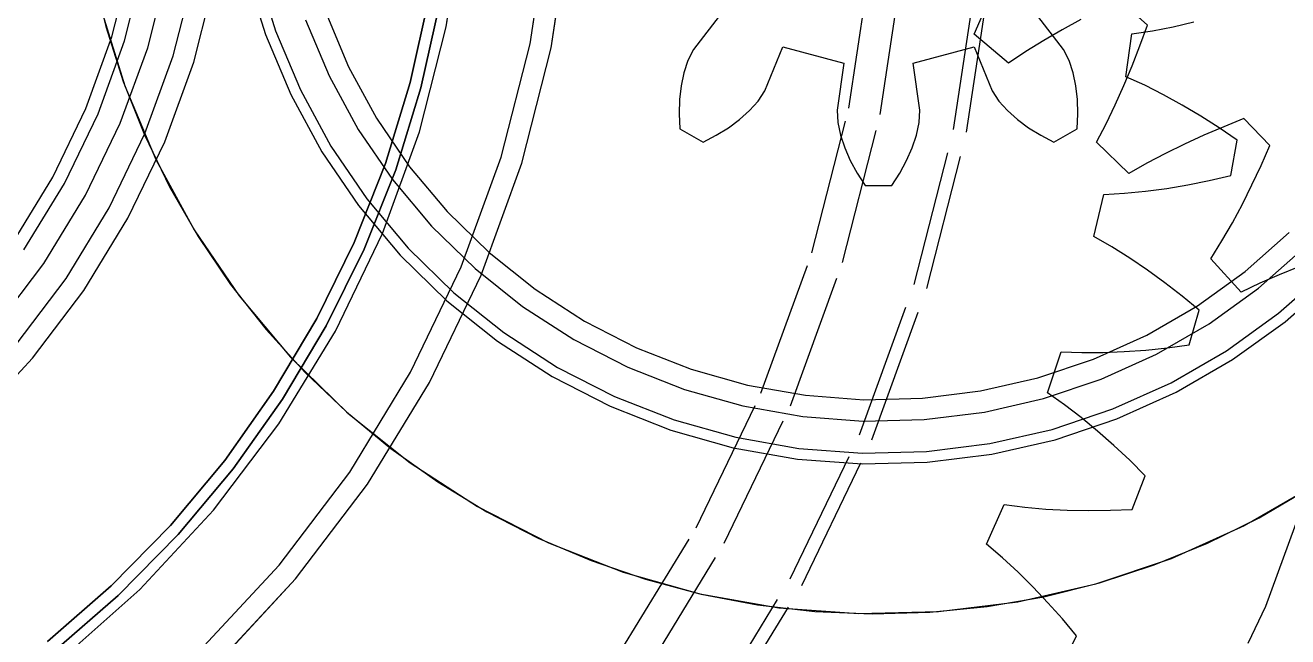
# Model space of a CAD drawing. Header units: millimetres. Extents: x -9 to 234, y -53 to 196.
# Drawn here: x 31.27 to 43.08, y 137.99 to 143.7 of the extents above; entities that cross this region are included whole.
import ezdxf

# ---------------------------------------------------------------- set-up
doc = ezdxf.new("R2010")
doc.units = ezdxf.units.MM
doc.linetypes.add('DASHED', pattern=[1.524, 1.27, -0.254])
doc.layers.add('HIDDEN', color=8, linetype='DASHED')
doc.layers.add('VISIBLE', color=7, linetype='CONTINUOUS')

msp = doc.modelspace()

# ---------------------------------------------------------------- linework, layer by layer
at = {"layer": 'HIDDEN'}
for points in [[(31.47901, 137.94101), (32.07613, 138.46077), (32.63003, 139.02635), (33.13722, 139.63417), (33.59448, 140.2804), (33.99892, 140.96093), (34.34798, 141.67146), (34.63945, 142.40748), (34.87149, 143.16436), (35.04261, 143.93728), (35.15176, 144.72136), (35.19822, 145.51163), (35.18171, 146.3031), (35.10233, 147.09075), (34.96058, 147.86959), (34.75737, 148.63471), (34.49397, 149.38124), (34.17206, 150.10448), (33.79367, 150.79983), (33.3612, 151.4629), (32.87738, 152.08949), (32.34528, 152.67563), (31.76827, 153.21762), (31.15, 153.71202)], [(31.53877, 137.84793), (32.1421, 138.37179), (32.70194, 138.94188), (33.21478, 139.55461), (33.67737, 140.2061), (34.0868, 140.89224), (34.44049, 141.60872), (34.73619, 142.35101), (34.97206, 143.11442), (35.14659, 143.89415), (35.25869, 144.68526), (35.30765, 145.48278), (35.29317, 146.28167), (35.21533, 147.07689), (35.07462, 147.86342), (34.87194, 148.6363), (34.60856, 149.39066), (34.28614, 150.12174), (33.90671, 150.82493), (33.47268, 151.49578), (32.98678, 152.13008), (32.45206, 152.72381), (31.87192, 153.27323), (31.25, 153.77487)], [(12.59526, 131.36043), (14.0859, 130.17169), (15.6875, 129.13726), (17.38413, 128.26745), (19.15894, 127.57089), (20.99429, 127.0545), (22.87193, 126.72343), (24.7732, 126.58094), (26.67921, 126.62848), (28.57102, 126.86555), (30.42982, 127.28981), (32.23715, 127.89704), (33.97503, 128.6812), (35.6262, 129.6345), (37.17424, 130.74747), (38.60378, 132.00905), (39.9006, 133.40669), (41.05182, 134.9265), (42.04599, 136.55339), (42.87323, 138.27118), (43.52533, 140.06281), (43.9958, 141.91046), (44.27996, 143.79576), (44.375, 145.7)], [(12.59526, 131.36043), (14.0859, 130.17169), (15.6875, 129.13726), (17.38413, 128.26745), (19.15894, 127.57089), (20.99429, 127.0545), (22.87193, 126.72343), (24.7732, 126.58094), (26.67921, 126.62848), (28.57102, 126.86555), (30.42982, 127.28981), (32.23715, 127.89704), (33.97503, 128.6812), (35.6262, 129.6345), (37.17424, 130.74747), (38.60378, 132.00905), (39.9006, 133.40669), (41.05182, 134.9265), (42.04599, 136.55339), (42.87323, 138.27118), (43.52533, 140.06281), (43.9958, 141.91046), (44.27996, 143.79576), (44.375, 145.7)], [(25.82916, 137.97167), (26.59577, 138.06774), (27.34901, 138.23966), (28.08139, 138.48573), (28.78563, 138.80349), (29.45473, 139.1898), (30.08205, 139.64081), (30.66134, 140.15203), (31.18684, 140.7184), (31.65335, 141.33427), (32.05622, 141.99353), (32.39144, 142.68963), (32.65569, 143.41565), (32.84634, 144.16437), (32.96149, 144.92835), (33, 145.7)], [(25.82916, 137.97167), (26.59577, 138.06774), (27.34901, 138.23966), (28.08139, 138.48573), (28.78563, 138.80349), (29.45473, 139.1898), (30.08205, 139.64081), (30.66134, 140.15203), (31.18684, 140.7184), (31.65335, 141.33427), (32.05622, 141.99353), (32.39144, 142.68963), (32.65569, 143.41565), (32.84634, 144.16437), (32.96149, 144.92835), (33, 145.7)], [(26.6305, 137.87078), (27.40318, 138.04714), (28.15446, 138.29955), (28.87687, 138.62552), (29.56324, 139.02179), (30.20674, 139.48444), (30.80098, 140.00886), (31.34005, 140.58984), (31.8186, 141.22161), (32.23186, 141.89788), (32.57574, 142.61194), (32.8468, 143.3567), (33.04237, 144.12474), (33.16049, 144.90844), (33.2, 145.7)], [(26.6305, 137.87078), (27.40318, 138.04714), (28.15446, 138.29955), (28.87687, 138.62552), (29.56324, 139.02179), (30.20674, 139.48444), (30.80098, 140.00886), (31.34005, 140.58984), (31.8186, 141.22161), (32.23186, 141.89788), (32.57574, 142.61194), (32.8468, 143.3567), (33.04237, 144.12474), (33.16049, 144.90844), (33.2, 145.7)], [(30.99533, 140.87909), (31.44679, 141.4751), (31.83666, 142.1131), (32.16107, 142.78674), (32.4168, 143.48934), (32.60129, 144.2139), (32.71273, 144.95324), (32.75, 145.7)], [(30.99533, 140.87909), (31.44679, 141.4751), (31.83666, 142.1131), (32.16107, 142.78674), (32.4168, 143.48934), (32.60129, 144.2139), (32.71273, 144.95324), (32.75, 145.7)], [(31.15761, 141.67226), (31.52928, 142.28048), (31.83855, 142.92269), (32.08235, 143.5925), (32.25823, 144.28326), (32.36447, 144.98809), (32.4, 145.7)], [(31.26028, 141.60226), (31.63842, 142.22105), (31.95306, 142.87442), (32.20109, 143.55587), (32.38003, 144.25863), (32.48812, 144.97572), (32.52426, 145.7)], [(31.58466, 137.75659), (32.34409, 138.42679), (33.03301, 139.16928), (33.64459, 139.97667), (34.17273, 140.84094), (34.6122, 141.7535), (34.95862, 142.70529), (35.20855, 143.68684), (35.35951, 144.68839), (35.41, 145.7)], [(32.90268, 137.8541), (33.64585, 138.65505), (34.30558, 139.52601), (34.87531, 140.45834), (35.34938, 141.44275), (35.72308, 142.46948), (35.99269, 143.52832), (36.15554, 144.60874), (36.21, 145.7)], [(33.04232, 137.71093), (33.79906, 138.52649), (34.47082, 139.41335), (35.05095, 140.36269), (35.53367, 141.36507), (35.91419, 142.41053), (36.18872, 143.48869), (36.35454, 144.58882), (36.41, 145.7)], [(36.81734, 137.81352), (37.5451, 139.00444), (38.15067, 140.26191), (38.62802, 141.57343), (38.97241, 142.92595), (39.18043, 144.30605), (39.25, 145.7)], [(36.81734, 137.81352), (37.5451, 139.00444), (38.15067, 140.26191), (38.62802, 141.57343), (38.97241, 142.92595), (39.18043, 144.30605), (39.25, 145.7)], [(37.06521, 137.64452), (37.80857, 138.86097), (38.42711, 140.14538), (38.91469, 141.485), (39.26647, 142.86651), (39.47894, 144.27618), (39.55, 145.7)], [(37.06521, 137.64452), (37.80857, 138.86097), (38.42711, 140.14538), (38.91469, 141.485), (39.26647, 142.86651), (39.47894, 144.27618), (39.55, 145.7)], [(37.64358, 137.2502), (38.42332, 138.52619), (39.07214, 139.87348), (39.58359, 141.27867), (39.95259, 142.72781), (40.17546, 144.20648), (40.25, 145.7)], [(37.74625, 137.1802), (38.53245, 138.46676), (39.18665, 139.82521), (39.70234, 141.24204), (40.07439, 142.70319), (40.29911, 144.19411), (40.37426, 145.7)], [(31.89921, 144.21141), (32.02484, 143.68827), (32.18765, 143.17548), (32.3868, 142.67568), (32.62127, 142.19144), (32.88985, 141.72526), (33.19117, 141.27953), (33.52366, 140.85655), (33.88561, 140.4585), (34.27518, 140.08741), (34.69034, 139.74521), (35.12897, 139.43366), (35.5888, 139.15434), (36.06747, 138.90872), (36.56252, 138.69804), (37.07141, 138.52339), (37.5915, 138.38567), (38.12012, 138.2856), (38.65457, 138.22367), (39.19207, 138.20022), (39.72987, 138.21537), (40.26521, 138.26903), (40.79532, 138.36093), (41.31748, 138.49059), (41.82899, 138.65736), (42.32724, 138.86037), (42.80965, 139.09857), (43.27375, 139.37074)], [(33.33863, 144.19478), (33.51788, 143.61368), (33.75409, 143.05331), (34.04493, 142.51925), (34.38749, 142.01679), (34.77838, 141.55095), (35.21372, 141.12633), (35.68916, 140.74718), (36.2, 140.41725), (36.74115, 140.13981), (37.30723, 139.91764), (37.89262, 139.75294), (38.4915, 139.64734), (39.09792, 139.6019), (39.70585, 139.61706), (40.30925, 139.69267), (40.90213, 139.82799), (41.47858, 140.02167), (42.03289, 140.27178), (42.55953, 140.57584), (43.05329, 140.93083), (43.50924, 141.33321)], [(33.33863, 144.19478), (33.51788, 143.61368), (33.75409, 143.05331), (34.04493, 142.51925), (34.38749, 142.01679), (34.77838, 141.55095), (35.21372, 141.12633), (35.68916, 140.74718), (36.2, 140.41725), (36.74115, 140.13981), (37.30723, 139.91764), (37.89262, 139.75294), (38.4915, 139.64734), (39.09792, 139.6019), (39.70585, 139.61706), (40.30925, 139.69267), (40.90213, 139.82799), (41.47858, 140.02167), (42.03289, 140.27178), (42.55953, 140.57584), (43.05329, 140.93083), (43.50924, 141.33321)], [(33.43554, 144.21946), (33.61184, 143.64788), (33.84419, 143.0967), (34.13025, 142.57139), (34.4672, 142.07717), (34.85169, 141.61896), (35.27988, 141.20131), (35.74754, 140.82837), (36.25, 140.50385), (36.78228, 140.23096), (37.33908, 140.01244), (37.91487, 139.85043), (38.50394, 139.74656), (39.10042, 139.70186), (39.69838, 139.71678), (40.29189, 139.79115), (40.87504, 139.92425), (41.44205, 140.11476), (41.98726, 140.36077), (42.50528, 140.65984), (42.99094, 141.00901), (43.43942, 141.4048)], [(33.43554, 144.21946), (33.61184, 143.64788), (33.84419, 143.0967), (34.13025, 142.57139), (34.4672, 142.07717), (34.85169, 141.61896), (35.27988, 141.20131), (35.74754, 140.82837), (36.25, 140.50385), (36.78228, 140.23096), (37.33908, 140.01244), (37.91487, 139.85043), (38.50394, 139.74656), (39.10042, 139.70186), (39.69838, 139.71678), (40.29189, 139.79115), (40.87504, 139.92425), (41.44205, 140.11476), (41.98726, 140.36077), (42.50528, 140.65984), (42.99094, 141.00901), (43.43942, 141.4048)], [(33.43554, 144.21946), (33.61184, 143.64788), (33.84419, 143.0967), (34.13025, 142.57139), (34.4672, 142.07717), (34.85169, 141.61896), (35.27988, 141.20131), (35.74754, 140.82837), (36.25, 140.50385), (36.78228, 140.23096), (37.33908, 140.01244), (37.91487, 139.85043), (38.50394, 139.74656), (39.10042, 139.70186), (39.69838, 139.71678), (40.29189, 139.79115), (40.87504, 139.92425), (41.44205, 140.11476), (41.98726, 140.36077), (42.50528, 140.65984), (42.99094, 141.00901), (43.43942, 141.4048)], [(33.43554, 144.21946), (33.61184, 143.64788), (33.84419, 143.0967), (34.13025, 142.57139), (34.4672, 142.07717), (34.85169, 141.61896), (35.27988, 141.20131), (35.74754, 140.82837), (36.25, 140.50385), (36.78228, 140.23096), (37.33908, 140.01244), (37.91487, 139.85043), (38.50394, 139.74656), (39.10042, 139.70186), (39.69838, 139.71678), (40.29189, 139.79115), (40.87504, 139.92425), (41.44205, 140.11476), (41.98726, 140.36077), (42.50528, 140.65984), (42.99094, 141.00901), (43.43942, 141.4048)], [(41.76423, 143.70056), (41.50365, 143.93518)], [(41.76423, 143.70056), (41.50365, 143.93518)], [(31.98192, 143.84932), (32.20231, 143.13485), (32.49273, 142.44587), (32.85032, 141.78924), (33.27151, 141.17147), (33.75211, 140.5987), (34.28736, 140.07664), (34.87192, 139.61046), (35.5, 139.20481), (36.16535, 138.86371), (36.86135, 138.59054), (37.58109, 138.38804), (38.31742, 138.25821), (39.06302, 138.20233), (39.81048, 138.22097), (40.55236, 138.31394), (41.2813, 138.48032), (41.99006, 138.71845), (42.67158, 139.02596), (43.3191, 139.39981)], [(34.08169, 143.81889), (34.29467, 143.31364), (34.5569, 142.83211), (34.86577, 142.37908), (35.21821, 141.95905), (35.61073, 141.5762), (36.03941, 141.23434), (36.5, 140.93686), (36.98792, 140.68672), (37.49832, 140.4864), (38.02613, 140.3379), (38.56611, 140.24268), (39.11288, 140.20171), (39.66102, 140.21538), (40.20506, 140.28356), (40.73962, 140.40557), (41.25938, 140.58019), (41.75916, 140.80571), (42.234, 141.07986), (42.67919, 141.39993), (43.0903, 141.76273)], [(34.08169, 143.81889), (34.29467, 143.31364), (34.5569, 142.83211), (34.86577, 142.37908), (35.21821, 141.95905), (35.61073, 141.5762), (36.03941, 141.23434), (36.5, 140.93686), (36.98792, 140.68672), (37.49832, 140.4864), (38.02613, 140.3379), (38.56611, 140.24268), (39.11288, 140.20171), (39.66102, 140.21538), (40.20506, 140.28356), (40.73962, 140.40557), (41.25938, 140.58019), (41.75916, 140.80571), (42.234, 141.07986), (42.67919, 141.39993), (43.0903, 141.76273)], [(37.79184, 143.82533), (37.51919, 143.4748)], [(37.79184, 143.82533), (37.51919, 143.4748)], [(40.14317, 143.61803), (40.22126, 143.79651)], [(40.14317, 143.61803), (40.22126, 143.79651)], [(40.98081, 143.4748), (40.70816, 143.82533)], [(40.98081, 143.4748), (40.70816, 143.82533)], [(33.89375, 143.75049), (34.11448, 143.22686), (34.38624, 142.72782), (34.70634, 142.25831), (35.0716, 141.82302), (35.47839, 141.42625), (35.92266, 141.07195), (36.4, 140.76366), (36.90566, 140.50442), (37.43463, 140.29681), (37.98163, 140.14291), (38.54124, 140.04424), (39.1079, 140.00177), (39.67596, 140.01594), (40.23979, 140.0866), (40.79379, 140.21304), (41.33244, 140.39402), (41.8504, 140.62773), (42.34251, 140.91185), (42.80389, 141.24356), (43.22995, 141.61956)], [(33.89375, 143.75049), (34.11448, 143.22686), (34.38624, 142.72782), (34.70634, 142.25831), (35.0716, 141.82302), (35.47839, 141.42625), (35.92266, 141.07195), (36.4, 140.76366), (36.90566, 140.50442), (37.43463, 140.29681), (37.98163, 140.14291), (38.54124, 140.04424), (39.1079, 140.00177), (39.67596, 140.01594), (40.23979, 140.0866), (40.79379, 140.21304), (41.33244, 140.39402), (41.8504, 140.62773), (42.34251, 140.91185), (42.80389, 141.24356), (43.22995, 141.61956)], [(41.14185, 143.75413), (40.96658, 143.6582)], [(41.14185, 143.75413), (40.96658, 143.6582)], [(41.69505, 143.50957), (41.76423, 143.70056)], [(41.69505, 143.50957), (41.76423, 143.70056)], [(41.81109, 143.64991), (42.00451, 143.68706)], [(41.81109, 143.64991), (42.00451, 143.68706)], [(42.00451, 143.68706), (42.19859, 143.73173)], [(42.00451, 143.68706), (42.19859, 143.73173)], [(40.46625, 143.34694), (40.14317, 143.61803)], [(40.46625, 143.34694), (40.14317, 143.61803)], [(40.79536, 143.5585), (40.62846, 143.45483)], [(40.79536, 143.5585), (40.62846, 143.45483)], [(40.96658, 143.6582), (40.79536, 143.5585)], [(40.96658, 143.6582), (40.79536, 143.5585)], [(41.56259, 143.22018), (41.6185, 143.62101)], [(41.56259, 143.22018), (41.6185, 143.62101)], [(41.6185, 143.62101), (41.81109, 143.64991)], [(41.6185, 143.62101), (41.81109, 143.64991)], [(37.51919, 143.4748), (37.46689, 143.37182)], [(37.51919, 143.4748), (37.46689, 143.37182)], [(38.18832, 143.08848), (38.35556, 143.49986)], [(38.18832, 143.08848), (38.35556, 143.49986)], [(38.35556, 143.49986), (38.92453, 143.34741)], [(38.35556, 143.49986), (38.92453, 143.34741)], [(39.57547, 143.34741), (40.14444, 143.49986)], [(39.57547, 143.34741), (40.14444, 143.49986)], [(40.14444, 143.49986), (40.31168, 143.08848)], [(40.14444, 143.49986), (40.31168, 143.08848)], [(40.62846, 143.45483), (40.46625, 143.34694)], [(40.62846, 143.45483), (40.46625, 143.34694)], [(41.03311, 143.37182), (40.98081, 143.4748)], [(41.03311, 143.37182), (40.98081, 143.4748)], [(41.62199, 143.32182), (41.69505, 143.50957)], [(41.62199, 143.32182), (41.69505, 143.50957)], [(37.46689, 143.37182), (37.43025, 143.25727)], [(37.46689, 143.37182), (37.43025, 143.25727)], [(38.92453, 143.34741), (38.86368, 142.90752)], [(38.92453, 143.34741), (38.86368, 142.90752)], [(39.63632, 142.90752), (39.57547, 143.34741)], [(39.63632, 142.90752), (39.57547, 143.34741)], [(41.06975, 143.25727), (41.03311, 143.37182)], [(41.06975, 143.25727), (41.03311, 143.37182)], [(41.5449, 143.13748), (41.62199, 143.32182)], [(41.5449, 143.13748), (41.62199, 143.32182)], [(37.43025, 143.25727), (37.40524, 143.13494)], [(37.43025, 143.25727), (37.40524, 143.13494)], [(41.09476, 143.13494), (41.06975, 143.25727)], [(41.09476, 143.13494), (41.06975, 143.25727)], [(41.73992, 143.13967), (41.56259, 143.22018)], [(41.73992, 143.13967), (41.56259, 143.22018)], [(37.40524, 143.13494), (37.39077, 143.00631)], [(37.40524, 143.13494), (37.39077, 143.00631)], [(38.12529, 142.99169), (38.18832, 143.08848)], [(38.12529, 142.99169), (38.18832, 143.08848)], [(40.31168, 143.08848), (40.37471, 142.99169)], [(40.31168, 143.08848), (40.37471, 142.99169)], [(41.10923, 143.00631), (41.09476, 143.13494)], [(41.10923, 143.00631), (41.09476, 143.13494)], [(41.46364, 142.95677), (41.5449, 143.13748)], [(41.46364, 142.95677), (41.5449, 143.13748)], [(41.91579, 143.05101), (41.73992, 143.13967)], [(41.91579, 143.05101), (41.73992, 143.13967)], [(37.39077, 143.00631), (37.38641, 142.87237)], [(37.39077, 143.00631), (37.38641, 142.87237)], [(38.04441, 142.90268), (38.12529, 142.99169)], [(38.04441, 142.90268), (38.12529, 142.99169)], [(40.37471, 142.99169), (40.45559, 142.90268)], [(40.37471, 142.99169), (40.45559, 142.90268)], [(41.11359, 142.87237), (41.10923, 143.00631)], [(41.11359, 142.87237), (41.10923, 143.00631)], [(41.37798, 142.77995), (41.46364, 142.95677)], [(41.37798, 142.77995), (41.46364, 142.95677)], [(42.09023, 142.95493), (41.91579, 143.05101)], [(42.09023, 142.95493), (41.91579, 143.05101)], [(42.26326, 142.85194), (42.09023, 142.95493)], [(42.26326, 142.85194), (42.09023, 142.95493)], [(37.38641, 142.87237), (37.39199, 142.73389)], [(37.38641, 142.87237), (37.39199, 142.73389)], [(37.95097, 142.81986), (38.04441, 142.90268)], [(37.95097, 142.81986), (38.04441, 142.90268)], [(38.86368, 142.90752), (38.86987, 142.79218)], [(38.86368, 142.90752), (38.86987, 142.79218)], [(39.63013, 142.79218), (39.63632, 142.90752)], [(39.63013, 142.79218), (39.63632, 142.90752)], [(40.45559, 142.90268), (40.54903, 142.81986)], [(40.45559, 142.90268), (40.54903, 142.81986)], [(41.10801, 142.73389), (41.11359, 142.87237)], [(41.10801, 142.73389), (41.11359, 142.87237)], [(42.43485, 142.74243), (42.26326, 142.85194)], [(42.43485, 142.74243), (42.26326, 142.85194)], [(37.39199, 142.73389), (37.61028, 142.60786)], [(37.39199, 142.73389), (37.61028, 142.60786)], [(37.73299, 142.67227), (37.84681, 142.74302)], [(37.73299, 142.67227), (37.84681, 142.74302)], [(37.84681, 142.74302), (37.95097, 142.81986)], [(37.84681, 142.74302), (37.95097, 142.81986)], [(38.86987, 142.79218), (38.89542, 142.67466)], [(38.86987, 142.79218), (38.89542, 142.67466)], [(39.60458, 142.67466), (39.63013, 142.79218)], [(39.60458, 142.67466), (39.63013, 142.79218)], [(40.54903, 142.81986), (40.65319, 142.74302)], [(40.54903, 142.81986), (40.65319, 142.74302)], [(40.65319, 142.74302), (40.76701, 142.67227)], [(40.65319, 142.74302), (40.76701, 142.67227)], [(40.88972, 142.60786), (41.10801, 142.73389)], [(40.88972, 142.60786), (41.10801, 142.73389)], [(41.28764, 142.60735), (41.37798, 142.77995)], [(41.28764, 142.60735), (41.37798, 142.77995)], [(42.47847, 142.75303), (42.29338, 142.67346)], [(42.47847, 142.75303), (42.29338, 142.67346)], [(42.60498, 142.62669), (42.43485, 142.74243)], [(42.60498, 142.62669), (42.43485, 142.74243)], [(42.66693, 142.82883), (42.47847, 142.75303)], [(42.66693, 142.82883), (42.47847, 142.75303)], [(42.9105, 142.5766), (42.66693, 142.82883)], [(42.9105, 142.5766), (42.66693, 142.82883)], [(37.61028, 142.60786), (37.73299, 142.67227)], [(37.61028, 142.60786), (37.73299, 142.67227)], [(38.89542, 142.67466), (38.93492, 142.55621)], [(38.89542, 142.67466), (38.93492, 142.55621)], [(39.56508, 142.55621), (39.60458, 142.67466)], [(39.56508, 142.55621), (39.60458, 142.67466)], [(40.76701, 142.67227), (40.88972, 142.60786)], [(40.76701, 142.67227), (40.88972, 142.60786)], [(41.59102, 142.31438), (41.28764, 142.60735)], [(41.59102, 142.31438), (41.28764, 142.60735)], [(42.29338, 142.67346), (42.11185, 142.58999)], [(42.29338, 142.67346), (42.11185, 142.58999)], [(42.54325, 142.29643), (42.60498, 142.62669)], [(42.54325, 142.29643), (42.60498, 142.62669)], [(38.93492, 142.55621), (38.98671, 142.43758)], [(38.93492, 142.55621), (38.98671, 142.43758)], [(39.51329, 142.43758), (39.56508, 142.55621)], [(39.51329, 142.43758), (39.56508, 142.55621)], [(41.93408, 142.50247), (41.76036, 142.41069)], [(41.93408, 142.50247), (41.76036, 142.41069)], [(42.11185, 142.58999), (41.93408, 142.50247)], [(42.11185, 142.58999), (41.93408, 142.50247)], [(42.82817, 142.3909), (42.9105, 142.5766)], [(42.82817, 142.3909), (42.9105, 142.5766)], [(38.98671, 142.43758), (39.0499, 142.3194)], [(38.98671, 142.43758), (39.0499, 142.3194)], [(39.4501, 142.3194), (39.51329, 142.43758)], [(39.4501, 142.3194), (39.51329, 142.43758)], [(41.76036, 142.41069), (41.59102, 142.31438)], [(41.76036, 142.41069), (41.59102, 142.31438)], [(42.74219, 142.20871), (42.82817, 142.3909)], [(42.74219, 142.20871), (42.82817, 142.3909)], [(39.0499, 142.3194), (39.12397, 142.20227)], [(39.0499, 142.3194), (39.12397, 142.20227)], [(39.37603, 142.20227), (39.4501, 142.3194)], [(39.37603, 142.20227), (39.4501, 142.3194)], [(42.14323, 142.20984), (42.3428, 142.24997)], [(42.14323, 142.20984), (42.3428, 142.24997)], [(42.3428, 142.24997), (42.54325, 142.29643)], [(42.3428, 142.24997), (42.54325, 142.29643)], [(39.12397, 142.20227), (39.37603, 142.20227)], [(39.12397, 142.20227), (39.37603, 142.20227)], [(41.35685, 142.11958), (41.55129, 142.13059)], [(41.35685, 142.11958), (41.55129, 142.13059)], [(41.55129, 142.13059), (41.74731, 142.14973)], [(41.55129, 142.13059), (41.74731, 142.14973)], [(41.74731, 142.14973), (41.94468, 142.17631)], [(41.74731, 142.14973), (41.94468, 142.17631)], [(41.94468, 142.17631), (42.14323, 142.20984)], [(41.94468, 142.17631), (42.14323, 142.20984)], [(42.65244, 142.0302), (42.74219, 142.20871)], [(42.65244, 142.0302), (42.74219, 142.20871)], [(41.26419, 141.72562), (41.35685, 142.11958)], [(41.26419, 141.72562), (41.35685, 142.11958)], [(42.55877, 141.85559), (42.65244, 142.0302)], [(42.55877, 141.85559), (42.65244, 142.0302)], [(42.46098, 141.68518), (42.55877, 141.85559)], [(42.46098, 141.68518), (42.55877, 141.85559)], [(41.43334, 141.62909), (41.26419, 141.72562)], [(41.43334, 141.62909), (41.26419, 141.72562)], [(42.35882, 141.5193), (42.46098, 141.68518)], [(42.35882, 141.5193), (42.46098, 141.68518)], [(41.60028, 141.52459), (41.43334, 141.62909)], [(41.60028, 141.52459), (41.43334, 141.62909)], [(41.76511, 141.41282), (41.60028, 141.52459)], [(41.76511, 141.41282), (41.60028, 141.52459)], [(42.64102, 141.20588), (42.35882, 141.5193)], [(42.64102, 141.20588), (42.35882, 141.5193)], [(43.17981, 141.44449), (42.99637, 141.36958)], [(43.17981, 141.44449), (42.99637, 141.36958)], [(41.9279, 141.2943), (41.76511, 141.41282)], [(41.9279, 141.2943), (41.76511, 141.41282)], [(42.99637, 141.36958), (42.81667, 141.29015)], [(42.99637, 141.36958), (42.81667, 141.29015)], [(42.08865, 141.16942), (41.9279, 141.2943)], [(42.08865, 141.16942), (41.9279, 141.2943)], [(42.81667, 141.29015), (42.64102, 141.20588)], [(42.81667, 141.29015), (42.64102, 141.20588)], [(42.24738, 141.03849), (42.08865, 141.16942)], [(42.24738, 141.03849), (42.08865, 141.16942)], [(42.15543, 140.71533), (42.24738, 141.03849)], [(42.15543, 140.71533), (42.24738, 141.03849)], [(41.95155, 140.68756), (42.15543, 140.71533)], [(41.95155, 140.68756), (42.15543, 140.71533)], [(40.82917, 140.26497), (40.95778, 140.6487)], [(40.82917, 140.26497), (40.95778, 140.6487)], [(40.95778, 140.6487), (41.15241, 140.64173)], [(40.95778, 140.6487), (41.15241, 140.64173)], [(41.15241, 140.64173), (41.34936, 140.6427)], [(41.15241, 140.64173), (41.34936, 140.6427)], [(41.34936, 140.6427), (41.54834, 140.65095)], [(41.34936, 140.6427), (41.54834, 140.65095)], [(41.54834, 140.65095), (41.74914, 140.66602)], [(41.54834, 140.65095), (41.74914, 140.66602)], [(41.74914, 140.66602), (41.95155, 140.68756)], [(41.74914, 140.66602), (41.95155, 140.68756)], [(40.98869, 140.15325), (40.82917, 140.26497)], [(40.98869, 140.15325), (40.82917, 140.26497)], [(41.14527, 140.03378), (40.98869, 140.15325)], [(41.14527, 140.03378), (40.98869, 140.15325)], [(41.29909, 139.90728), (41.14527, 140.03378)], [(41.29909, 139.90728), (41.14527, 140.03378)], [(41.45025, 139.77425), (41.29909, 139.90728)], [(41.45025, 139.77425), (41.29909, 139.90728)], [(41.5988, 139.63508), (41.45025, 139.77425)], [(41.5988, 139.63508), (41.45025, 139.77425)], [(41.74476, 139.49005), (41.5988, 139.63508)], [(41.74476, 139.49005), (41.5988, 139.63508)], [(41.62339, 139.17676), (41.74476, 139.49005)], [(41.62339, 139.17676), (41.74476, 139.49005)], [(40.26123, 138.85069), (40.4247, 139.22092)], [(40.26123, 138.85069), (40.4247, 139.22092)], [(40.4247, 139.22092), (40.61785, 139.19601)], [(40.4247, 139.22092), (40.61785, 139.19601)], [(40.61785, 139.19601), (40.81405, 139.17881)], [(40.61785, 139.19601), (40.81405, 139.17881)], [(40.81405, 139.17881), (41.01295, 139.16866)], [(40.81405, 139.17881), (41.01295, 139.16866)], [(41.41782, 139.16792), (41.62339, 139.17676)], [(41.41782, 139.16792), (41.62339, 139.17676)], [(41.01295, 139.16866), (41.21428, 139.16514)], [(41.01295, 139.16866), (41.21428, 139.16514)], [(41.21428, 139.16514), (41.41782, 139.16792)], [(41.21428, 139.16514), (41.41782, 139.16792)], [(40.40976, 138.72473), (40.26123, 138.85069)], [(40.40976, 138.72473), (40.26123, 138.85069)], [(40.55465, 138.59133), (40.40976, 138.72473)], [(40.55465, 138.59133), (40.40976, 138.72473)], [(40.69615, 138.45117), (40.55465, 138.59133)], [(40.69615, 138.45117), (40.55465, 138.59133)], [(40.83438, 138.30476), (40.69615, 138.45117)], [(40.83438, 138.30476), (40.69615, 138.45117)], [(40.96945, 138.15247), (40.83438, 138.30476)], [(40.96945, 138.15247), (40.83438, 138.30476)], [(41.10142, 137.9946), (40.96945, 138.15247)], [(41.10142, 137.9946), (40.96945, 138.15247)], [(40.95166, 137.69384), (41.10142, 137.9946)], [(40.95166, 137.69384), (41.10142, 137.9946)]]:
    msp.add_lwpolyline(points, dxfattribs=at)
at = {"layer": 'VISIBLE'}
for points in [[(31.15, 153.71202), (31.76827, 153.21762), (32.34528, 152.67563), (32.87738, 152.08949), (33.3612, 151.4629), (33.79367, 150.79983), (34.17206, 150.10448), (34.49397, 149.38124), (34.75737, 148.63471), (34.96058, 147.86959), (35.10233, 147.09075), (35.18171, 146.3031), (35.19822, 145.51163), (35.15176, 144.72136), (35.04261, 143.93728), (34.87149, 143.16436), (34.63945, 142.40748), (34.34798, 141.67146), (33.99892, 140.96093), (33.59448, 140.2804), (33.13722, 139.63417), (32.63003, 139.02635), (32.07613, 138.46077), (31.47901, 137.94101)], [(31.25, 153.77487), (31.87192, 153.27323), (32.45206, 152.72381), (32.98678, 152.13008), (33.47268, 151.49578), (33.90671, 150.82493), (34.28614, 150.12174), (34.60856, 149.39066), (34.87194, 148.6363), (35.07462, 147.86342), (35.21533, 147.07689), (35.29317, 146.28167), (35.30765, 145.48278), (35.25869, 144.68526), (35.14659, 143.89415), (34.97206, 143.11442), (34.73619, 142.35101), (34.44049, 141.60872), (34.0868, 140.89224), (33.67737, 140.2061), (33.21478, 139.55461), (32.70194, 138.94188), (32.1421, 138.37179), (31.53877, 137.84793)], [(31.58466, 137.75659), (32.34409, 138.42679), (33.03301, 139.16928), (33.64459, 139.97667), (34.17273, 140.84094), (34.6122, 141.7535), (34.95862, 142.70529), (35.20855, 143.68684), (35.35951, 144.68839), (35.41, 145.7)], [(32.90268, 137.8541), (33.64585, 138.65505), (34.30558, 139.52601), (34.87531, 140.45834), (35.34938, 141.44275), (35.72308, 142.46948), (35.99269, 143.52832), (36.15554, 144.60874), (36.21, 145.7)], [(33.04232, 137.71093), (33.79906, 138.52649), (34.47082, 139.41335), (35.05095, 140.36269), (35.53367, 141.36507), (35.91419, 142.41053), (36.18872, 143.48869), (36.35454, 144.58882), (36.41, 145.7)]]:
    msp.add_lwpolyline(points, dxfattribs=at)

doc.saveas('drawing.dxf')
